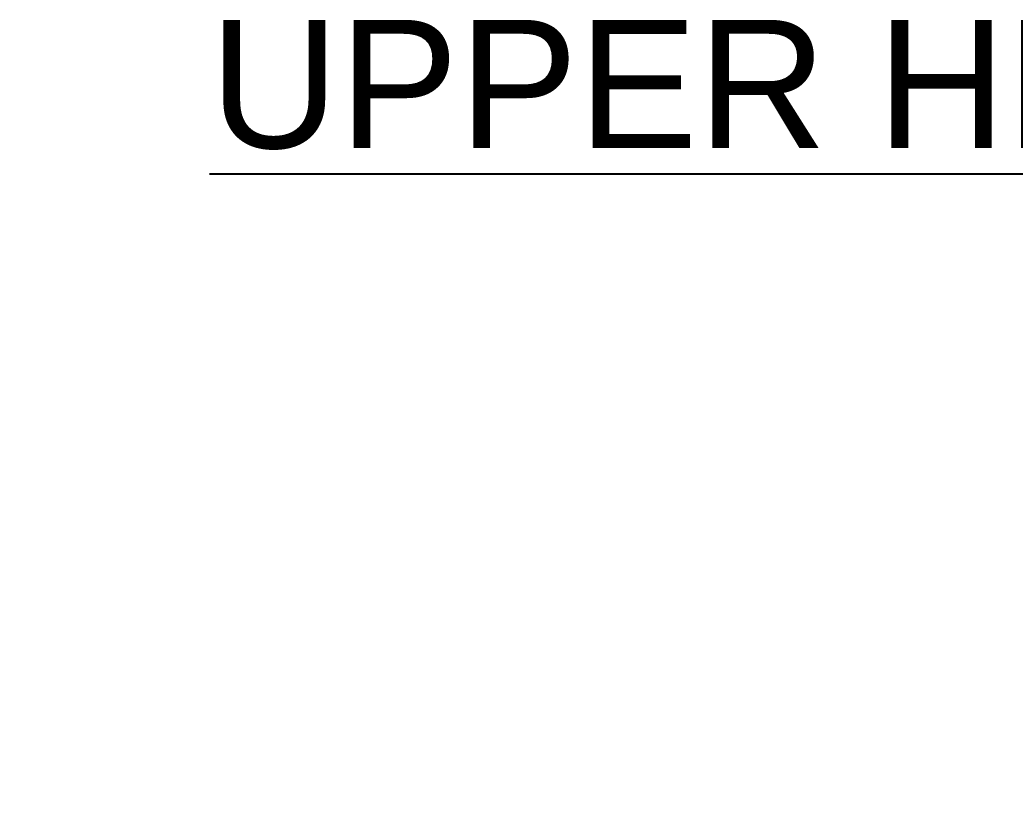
# Model space of a CAD drawing. Header units: inches. Extents: x 20 to 536, y 8 to 344.
# Drawn here: x 269.16 to 287.78, y 281.04 to 295.56 of the extents above; entities that cross this region are included whole.
import ezdxf

# ---------------------------------------------------------------- set-up
doc = ezdxf.new("R2010")
doc.units = ezdxf.units.IN
doc.header["$LTSCALE"] = 16
doc.header["$MEASUREMENT"] = 0
doc.layers.get('0').update_dxf_attribs({"lineweight": 25})
doc.layers.add('Dimension (ANSI)', color=7, linetype='Continuous', lineweight=25)
doc.layers.add('Symbol (ANSI)', color=7, linetype='Continuous', lineweight=25)
doc.styles.add('MEMCOR Medium', font='arial.ttf')
doc.styles.add('Note Text (ANSI)', font='arial.ttf')
doc.dimstyles.new('Default (ANSI)', dxfattribs={"dimscale": 16, "dimtxt": 0.15, "dimasz": 0.098425, "dimexe": 0.125, "dimexo": 0.0625, "dimgap": 0.031496, "dimtad": 0, "dimtih": 1, "dimtoh": 1, "dimdec": 4, "dimrnd": 1e-08, "dimzin": 3, "dimdsep": 46, "dimlunit": 5, "dimtxsty": 'MEMCOR Medium', "dimcen": 0.09, "dimdle": 0.393701, "dimclrd": 256, "dimclre": 256, "dimclrt": 256, "dimadec": 0, "dimazin": 1, "dimtfac": 0.8, "dimtofl": 0, "dimtmove": 0, "dimatfit": 3, "dimfxl": 1, "dimfrac": 1, "dimtolj": 1, "dimtzin": 4, "dimlwd": -1, "dimlwe": -1, "dimarcsym": 0})

# ---------------------------------------------------------------- blocks, each defined once
blk = doc.blocks.new('UPPER HEAD ADN ELEMENT DETAIL')
at = {"layer": 'Symbol (ANSI)', "insert": (-0.08129, -0.64598), "char_height": 0.075, "width": 3.210713, "attachment_point": 2, "style": 'Note Text (ANSI)'}
blk.add_mtext('\\fArial|b0|i0;{\\H0.0750;\\LUPPER HEAD AND ELEMENT DETAIL}', dxfattribs=at)
blk = doc.blocks.new('*D29')
at = {"layer": 'Defpoints', "color": 0, "transparency": 16777216}
for p in [(285.936, 262.301), (217.184, 251.64), (245.959, 222.866)]:
    blk.add_point(p, dxfattribs=at)
at = {"layer": 'Dimension (ANSI)', "transparency": 16777216}
for p, q in [((285.229, 263.008), (255.476, 292.761)), ((255.777, 290.233), (241.548, 276.004)), ((218.298, 252.754), (232.527, 266.983)), ((245.252, 223.573), (215.77, 253.055))]:
    blk.add_line(p, q, dxfattribs=at)
for points in [[(255.591, 290.419), (255.962, 290.047), (256.89, 291.347)], [(218.112, 252.939), (218.483, 252.568), (217.184, 251.64)]]:
    blk.add_solid(points, dxfattribs=at)
at = {"layer": 'Dimension (ANSI)', "transparency": 16777216, "char_height": 2.4, "attachment_point": 5, "style": 'MEMCOR Medium'}
for s, insert in [('\\A1; 56{\\H0.8x;\\S1#8;} in', (237.037, 273.962)), ('\\A1;[1426.3 mm]', (237.037, 269.451))]:
    blk.add_mtext(s, dxfattribs=dict(at, insert=insert))

msp = doc.modelspace()

# ---------------------------------------------------------------- block references
at = {"xscale": 32, "yscale": 32, "zscale": 32}
msp.add_blockref('UPPER HEAD ADN ELEMENT DETAIL', (304.92694, 316.23339), dxfattribs=at)

# ---------------------------------------------------------------- dimensions: what is measured, and where the dimension line sits
at = {"layer": 'Dimension (ANSI)'}
dim = msp.add_linear_dim(base=(217.18419, 251.64034), p1=(285.93623, 262.3008), p2=(245.95877, 222.86576), angle=225, text=' <> in\\X[1426.3 mm]', dimstyle='Default (ANSI)', override={"dimgap": 0.031496, "dimdec": 4, "dimpost": '', "dimtol": 0, "dimlim": 0, "dimtp": 0, "dimtm": 0, "dimtdec": 2, "dimatfit": 1}, dxfattribs=at)
dim.commit()
dim.dimension.update_dxf_attribs({"geometry": '*D29', "text_midpoint": (237.03732, 271.49346), "dimtype": 160})

doc.saveas('drawing.dxf')
